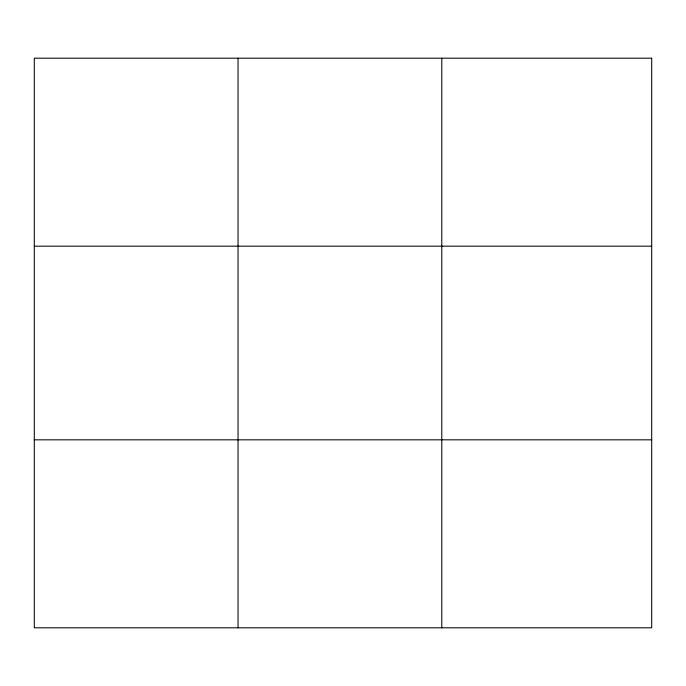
<?xml version="1.0" encoding="UTF-8"?>
<svg xmlns="http://www.w3.org/2000/svg" width="686" height="686" viewBox="0 0 686 686"><rect width="100%" height="100%" fill="white"/><g stroke="black" fill="none" stroke-linecap="round" stroke-linejoin="round"><path stroke-width="1.03" d="M238.042 58.199L238.042 627.801M441.784 58.199L441.784 627.801M34.3 246.171L651.7 246.171M34.3 439.829L651.7 439.829M651.7 58.199L651.7 627.801L34.3 627.801L34.3 58.199L651.7 58.199"/></g></svg>
